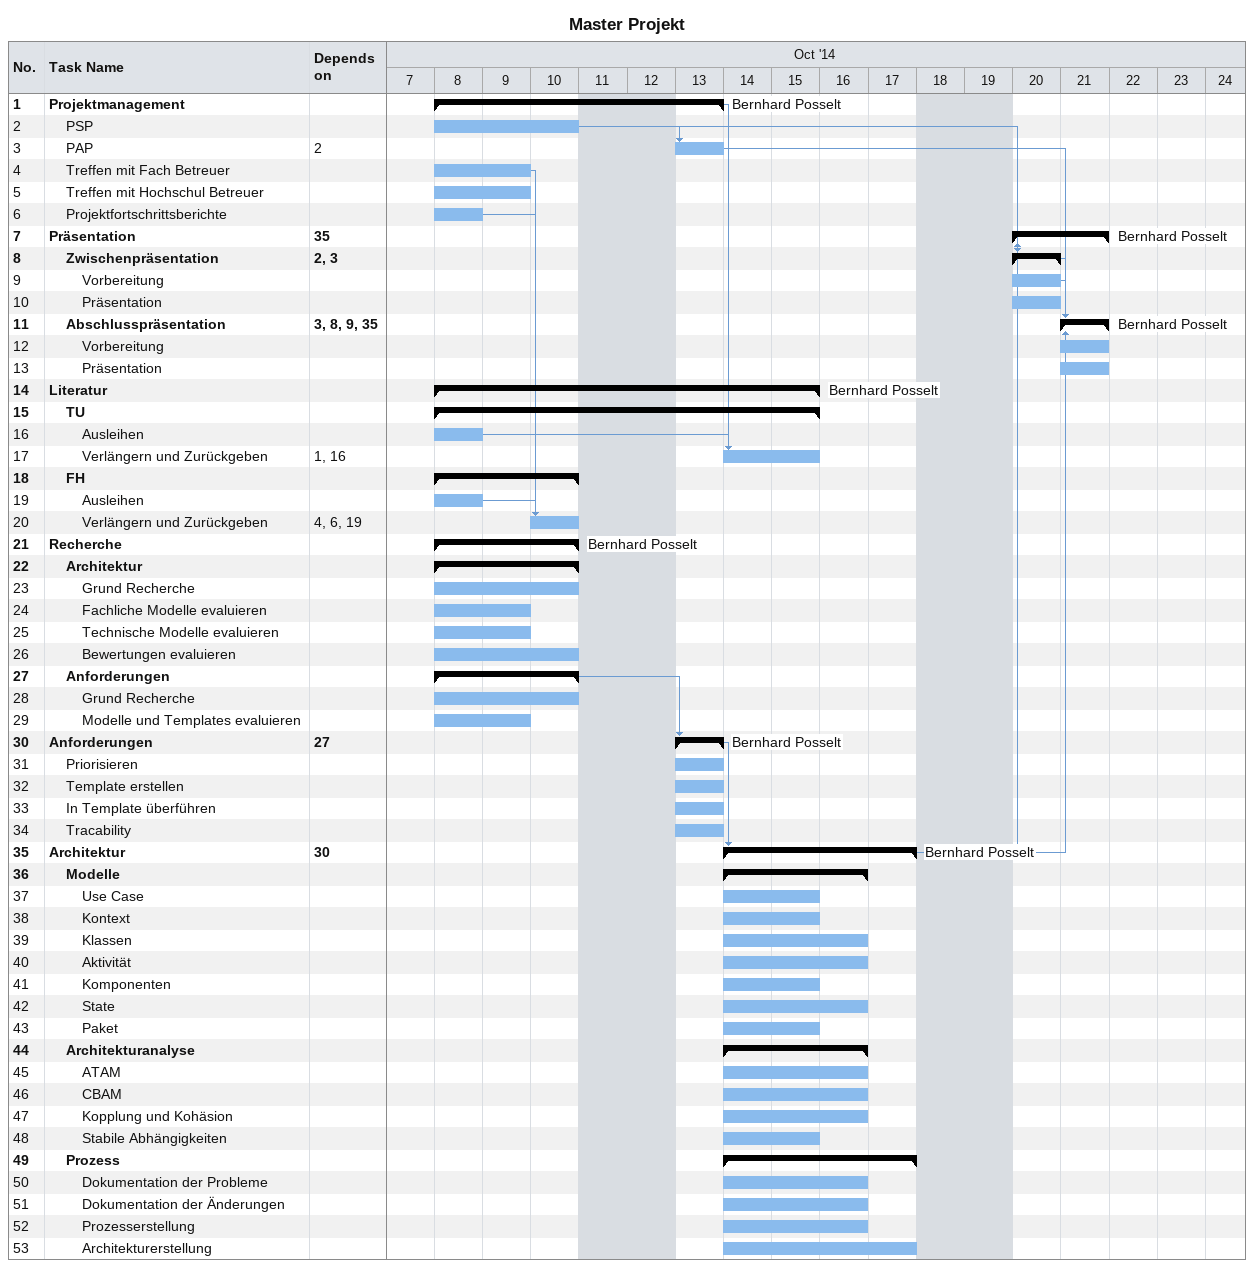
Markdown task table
Master Projekt

| ID | Level | Task | Start | Finish | Predecessors | Resources |
|---|---|---|---|---|---|---|
| 1 | 1 | **Projektmanagement** | 2014-10-08 | 2014-10-13 |  | Bernhard Posselt |
| 2 | 2 | PSP | 2014-10-08 | 2014-10-10 |  |  |
| 3 | 2 | PAP | 2014-10-13 | 2014-10-13 | 2 |  |
| 4 | 2 | Treffen mit Fach Betreuer | 2014-10-08 | 2014-10-09 |  |  |
| 5 | 2 | Treffen mit Hochschul Betreuer | 2014-10-08 | 2014-10-09 |  |  |
| 6 | 2 | Projektfortschrittsberichte | 2014-10-08 | 2014-10-08 |  |  |
| 7 | 1 | **Präsentation** | 2014-10-20 | 2014-10-21 | 35 | Bernhard Posselt |
| 8 | 2 | **Zwischenpräsentation** | 2014-10-20 | 2014-10-20 | 2, 3 |  |
| 9 | 3 | Vorbereitung | 2014-10-20 | 2014-10-20 |  |  |
| 10 | 3 | Präsentation | 2014-10-20 | 2014-10-20 |  |  |
| 11 | 2 | **Abschlusspräsentation** | 2014-10-21 | 2014-10-21 | 3, 8, 9, 35 | Bernhard Posselt |
| 12 | 3 | Vorbereitung | 2014-10-21 | 2014-10-21 |  |  |
| 13 | 3 | Präsentation | 2014-10-21 | 2014-10-21 |  |  |
| 14 | 1 | **Literatur** | 2014-10-08 | 2014-10-15 |  | Bernhard Posselt |
| 15 | 2 | **TU** | 2014-10-08 | 2014-10-15 |  |  |
| 16 | 3 | Ausleihen | 2014-10-08 | 2014-10-08 |  |  |
| 17 | 3 | Verlängern und Zurückgeben | 2014-10-14 | 2014-10-15 | 1, 16 |  |
| 18 | 2 | **FH** | 2014-10-08 | 2014-10-10 |  |  |
| 19 | 3 | Ausleihen | 2014-10-08 | 2014-10-08 |  |  |
| 20 | 3 | Verlängern und Zurückgeben | 2014-10-10 | 2014-10-10 | 4, 6, 19 |  |
| 21 | 1 | **Recherche** | 2014-10-08 | 2014-10-10 |  | Bernhard Posselt |
| 22 | 2 | **Architektur** | 2014-10-08 | 2014-10-10 |  |  |
| 23 | 3 | Grund Recherche | 2014-10-08 | 2014-10-10 |  |  |
| 24 | 3 | Fachliche Modelle evaluieren | 2014-10-08 | 2014-10-09 |  |  |
| 25 | 3 | Technische Modelle evaluieren | 2014-10-08 | 2014-10-09 |  |  |
| 26 | 3 | Bewertungen evaluieren | 2014-10-08 | 2014-10-10 |  |  |
| 27 | 2 | **Anforderungen** | 2014-10-08 | 2014-10-10 |  |  |
| 28 | 3 | Grund Recherche | 2014-10-08 | 2014-10-10 |  |  |
| 29 | 3 | Modelle und Templates evaluieren | 2014-10-08 | 2014-10-09 |  |  |
| 30 | 1 | **Anforderungen** | 2014-10-13 | 2014-10-13 | 27 | Bernhard Posselt |
| 31 | 2 | Priorisieren | 2014-10-13 | 2014-10-13 |  |  |
| 32 | 2 | Template erstellen | 2014-10-13 | 2014-10-13 |  |  |
| 33 | 2 | In Template überführen | 2014-10-13 | 2014-10-13 |  |  |
| 34 | 2 | Tracability | 2014-10-13 | 2014-10-13 |  |  |
| 35 | 1 | **Architektur** | 2014-10-14 | 2014-10-17 | 30 | Bernhard Posselt |
| 36 | 2 | **Modelle** | 2014-10-14 | 2014-10-16 |  |  |
| 37 | 3 | Use Case | 2014-10-14 | 2014-10-15 |  |  |
| 38 | 3 | Kontext | 2014-10-14 | 2014-10-15 |  |  |
| 39 | 3 | Klassen | 2014-10-14 | 2014-10-16 |  |  |
| 40 | 3 | Aktivität | 2014-10-14 | 2014-10-16 |  |  |
| 41 | 3 | Komponenten | 2014-10-14 | 2014-10-15 |  |  |
| 42 | 3 | State | 2014-10-14 | 2014-10-16 |  |  |
| 43 | 3 | Paket | 2014-10-14 | 2014-10-15 |  |  |
| 44 | 2 | **Architekturanalyse** | 2014-10-14 | 2014-10-16 |  |  |
| 45 | 3 | ATAM | 2014-10-14 | 2014-10-16 |  |  |
| 46 | 3 | CBAM | 2014-10-14 | 2014-10-16 |  |  |
| 47 | 3 | Kopplung und Kohäsion | 2014-10-14 | 2014-10-16 |  |  |
| 48 | 3 | Stabile Abhängigkeiten | 2014-10-14 | 2014-10-15 |  |  |
| 49 | 2 | **Prozess** | 2014-10-14 | 2014-10-17 |  |  |
| 50 | 3 | Dokumentation der Probleme | 2014-10-14 | 2014-10-16 |  |  |
| 51 | 3 | Dokumentation der Änderungen | 2014-10-14 | 2014-10-16 |  |  |
| 52 | 3 | Prozesserstellung | 2014-10-14 | 2014-10-16 |  |  |
| 53 | 3 | Architekturerstellung | 2014-10-14 | 2014-10-17 |  |  |
